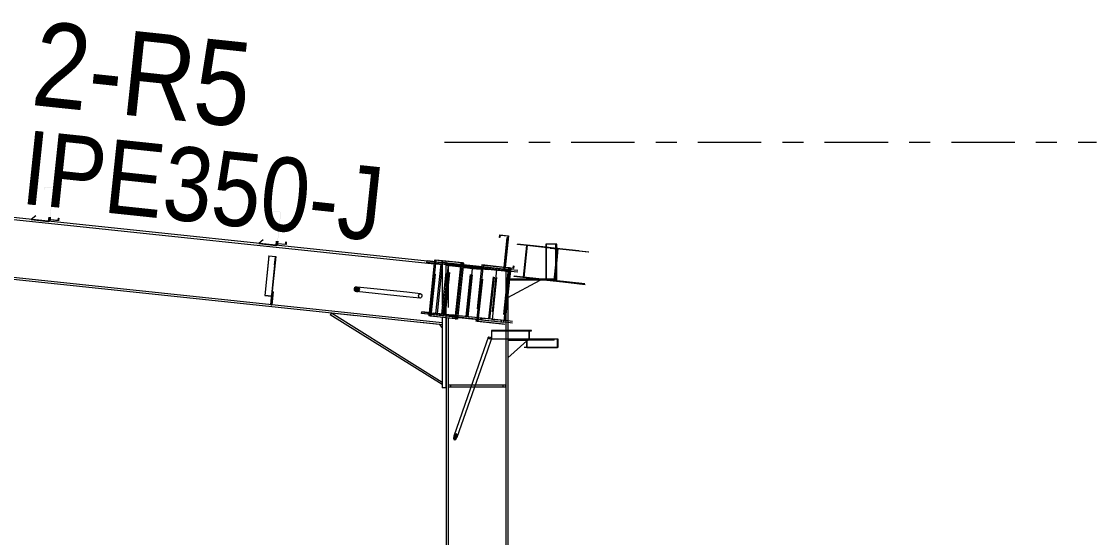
# Model space of a CAD drawing. Header units: millimetres. Extents: x -49 to 773, y -65 to 509.
# Drawn here: x 256.4 to 307.3, y 94.8 to 119.3 of the extents above; entities that cross this region are included whole.
import ezdxf

# ---------------------------------------------------------------- set-up
doc = ezdxf.new("R2010")
doc.units = ezdxf.units.MM
for name, pattern in [('XKITLINE00', [0]), ('XKITLINE02', [4, 2, -2]), ('XKITLINE03', [6, 3, -1, 1, -1])]:
    doc.linetypes.add(name, pattern=pattern)
for name, color, linetype, lineweight in [('Part', 2, 'Continuous', 0), ('PartMark', 7, 'Continuous', 0), ('S-grid', 1, 'Continuous', 0)]:
    doc.layers.add(name, color=color, linetype=linetype, lineweight=lineweight)
doc.styles.add('ARIAL', font='ARIAL.TTF')

# ---------------------------------------------------------------- blocks, each defined once
blk = doc.blocks.new('*A6')
at = {"layer": 'Part'}
blk.add_hatch(color=3, dxfattribs=at).paths.add_polyline_path([(279.676, 107.566), (279.687, 107.675), (279.702, 107.674), (279.689, 107.549), (279.275, 107.593), (279.432, 109.086), (279.048, 109.127), (279.036, 109.018), (279.021, 109.019), (279.035, 109.144), (279.449, 109.1), (279.291, 107.606)], flags=17)
blk = doc.blocks.new('*A60')
at = {"layer": 'Part'}
blk.add_hatch(color=3, dxfattribs=at).paths.add_polyline_path([(268.902, 108.702), (268.914, 108.812), (268.929, 108.81), (268.916, 108.686), (268.501, 108.729), (268.659, 110.223), (268.274, 110.263), (268.263, 110.154), (268.248, 110.156), (268.261, 110.28), (268.675, 110.236), (268.518, 108.743)], flags=17)
blk = doc.blocks.new('*A62')
at = {"layer": 'Part'}
blk.add_hatch(color=3, dxfattribs=at).paths.add_polyline_path([(268.104, 108.138), (268.106, 108.158), (268.437, 108.123), (268.395, 107.721), (268.378, 107.723), (268.419, 108.104)], flags=17)
blk = doc.blocks.new('*A98')
at = {"layer": 'Part'}
blk.add_hatch(color=3, dxfattribs=at).paths.add_polyline_path([(279.87, 108.697), (279.872, 108.714), (280.336, 108.664), (280.174, 107.131), (279.71, 107.181), (279.712, 107.197), (280.157, 107.15), (280.315, 108.65)], flags=17)
blk = doc.blocks.new('*A99')
at = {"layer": 'Part'}
blk.add_hatch(color=3, dxfattribs=at).paths.add_polyline_path([(276.913, 99.705), (276.983, 99.724), (277.022, 99.66), (277.008, 99.551), (276.949, 99.461), (276.879, 99.442), (276.84, 99.506), (276.854, 99.615)], flags=17)
blk = doc.blocks.new('*A100')
at = {"layer": 'Part'}
blk.add_hatch(color=3, dxfattribs=at).paths.add_polyline_path([(272.346, 106.655), (272.391, 106.612), (272.404, 106.558), (272.38, 106.508), (272.327, 106.475), (272.259, 106.469), (272.193, 106.49), (272.148, 106.533), (272.136, 106.586), (272.159, 106.636), (272.212, 106.669), (272.281, 106.676)], flags=17)
blk = doc.blocks.new('*A102')
at = {"layer": 'Part'}
blk.add_hatch(color=3, dxfattribs=at).paths.add_polyline_path([(278.658, 104.61), (278.658, 104.223), (280.336, 104.223), (280.336, 103.807), (280.197, 103.807), (280.197, 103.822), (280.32, 103.822), (280.32, 104.208), (278.641, 104.208), (278.641, 104.625), (278.781, 104.625), (278.781, 104.61)], flags=17)
blk = doc.blocks.new('*A107')
at = {"layer": 'Part'}
blk.add_hatch(color=3, dxfattribs=at).paths.add_polyline_path([(268.902, 108.702), (268.914, 108.812), (268.929, 108.81), (268.916, 108.686), (268.501, 108.729), (268.659, 110.223), (268.274, 110.263), (268.263, 110.154), (268.248, 110.156), (268.261, 110.28), (268.675, 110.236), (268.518, 108.743)], flags=17)
blk = doc.blocks.new('*A108')
at = {"layer": 'Part'}
blk.add_hatch(color=3, dxfattribs=at).paths.add_polyline_path([(258.129, 109.839), (258.14, 109.948), (258.155, 109.946), (258.142, 109.822), (257.728, 109.866), (257.885, 111.359), (257.501, 111.4), (257.489, 111.29), (257.474, 111.292), (257.487, 111.416), (257.902, 111.373), (257.744, 109.879)], flags=17)
blk = doc.blocks.new('*A113')
at = {"layer": 'Part'}
blk.add_hatch(color=3, dxfattribs=at).paths.add_polyline_path([(275.589, 107.838), (275.596, 107.913), (276.987, 107.766), (276.979, 107.691), (276.314, 107.762), (276.068, 105.425), (276.733, 105.354), (276.725, 105.28), (275.334, 105.426), (275.342, 105.501), (276.007, 105.431), (276.254, 107.768)], flags=17)
blk = doc.blocks.new('*A115')
at = {"layer": 'Part'}
blk.add_hatch(color=3, dxfattribs=at).paths.add_polyline_path([(258.129, 109.839), (258.14, 109.948), (258.155, 109.946), (258.142, 109.822), (257.728, 109.866), (257.885, 111.359), (257.501, 111.4), (257.489, 111.29), (257.474, 111.292), (257.487, 111.416), (257.902, 111.373), (257.744, 109.879)], flags=17)
blk = doc.blocks.new('*A276')
at = {"layer": 'S-grid', "color": 1, "linetype": 'XKITLINE03', "lineweight": 0}
blk.add_line((276.417, 113.542), (307.287, 113.542), dxfattribs=at)
blk = doc.blocks.new('*A280')
at = {"layer": 'Part', "color": 7, "linetype": 'XKITLINE02', "lineweight": 0}
for p, q in [((281.422, 108.54), (281.42, 108.523)), ((281.42, 108.523), (281.775, 108.486)), ((282.782, 108.371), (281.42, 108.523)), ((281.792, 108.501), (281.422, 108.54)), ((282.784, 108.387), (281.422, 108.54)), ((281.775, 108.486), (281.615, 106.986)), ((283.227, 108.323), (281.775, 108.486)), ((281.733, 107.95), (281.633, 107.011)), ((281.258, 107.01), (281.26, 107.024)), ((281.615, 106.986), (281.26, 107.024)), ((282.624, 106.871), (281.26, 107.024)), ((283.069, 106.823), (281.615, 106.986))]:
    blk.add_line(p, q, dxfattribs=at)
at = {"layer": 'Part', "color": 2, "linetype": 'XKITLINE00', "lineweight": 0}
for p, q in [((281.792, 108.501), (281.733, 107.95)), ((281.792, 108.501), (283.248, 108.338)), ((281.258, 107.007), (281.258, 107.01)), ((281.258, 107.007), (281.628, 106.968)), ((281.258, 107.007), (282.622, 106.854)), ((281.633, 107.011), (281.628, 106.968)), ((281.628, 106.968), (283.086, 106.804))]:
    blk.add_line(p, q, dxfattribs=at)
blk = doc.blocks.new('*A286')
at = {"layer": 'Part', "color": 7, "linetype": 'XKITLINE02', "lineweight": 0}
for p, q in [((276.5, 105.22), (276.5, 107.718)), ((276.5, 107.718), (279.325, 107.42)), ((276.592, 107.709), (276.592, 105.21)), ((279.325, 104.625), (279.325, 104.208)), ((279.417, 104.625), (279.417, 104.208))]:
    blk.add_line(p, q, dxfattribs=at)
at = {"layer": 'Part', "color": 2, "linetype": 'XKITLINE00', "lineweight": 0}
for p, q in [((279.417, 107.411), (279.325, 107.42)), ((279.325, 107.42), (279.325, 104.625)), ((279.417, 107.411), (279.417, 104.625)), ((276.5, 105.22), (276.5, 16.833)), ((276.592, 105.21), (276.592, 16.833)), ((279.325, 104.208), (279.325, 93.792)), ((279.417, 104.208), (279.417, 93.792))]:
    blk.add_line(p, q, dxfattribs=at)
blk = doc.blocks.new('*A287')
at = {"layer": 'Part', "color": 2, "linetype": 'XKITLINE00', "lineweight": 0}
for p, q in [((279.021, 109.019), (279.035, 109.144)), ((279.036, 109.018), (279.021, 109.019)), ((279.035, 109.144), (279.449, 109.1)), ((279.048, 109.127), (279.036, 109.018)), ((279.432, 109.086), (279.048, 109.127)), ((279.275, 107.593), (279.432, 109.086)), ((279.449, 109.1), (279.291, 107.606)), ((279.689, 107.549), (279.275, 107.593)), ((279.291, 107.606), (279.676, 107.566)), ((279.676, 107.566), (279.687, 107.675)), ((279.687, 107.675), (279.702, 107.674)), ((279.702, 107.674), (279.689, 107.549))]:
    blk.add_line(p, q, dxfattribs=at)
blk = doc.blocks.new('*A299')
at = {"layer": 'Part', "color": 7, "linetype": 'XKITLINE02', "lineweight": 0}
for p, q in [((278.365, 107.621), (278.357, 107.546)), ((278.357, 107.546), (278.889, 107.49)), ((278.357, 107.546), (278.498, 107.531)), ((279.495, 107.501), (278.365, 107.621)), ((278.365, 107.621), (278.506, 107.606)), ((278.889, 107.49), (278.642, 105.153)), ((278.691, 105.148), (278.937, 107.485)), ((278.889, 107.49), (279.164, 107.461)), ((278.937, 107.485), (279.487, 107.427)), ((278.937, 107.485), (279.224, 107.455)), ((279.469, 107.429), (279.477, 107.503)), ((279.543, 107.421), (279.487, 107.427)), ((279.551, 107.496), (279.495, 107.501)), ((278.111, 105.209), (278.103, 105.134)), ((278.103, 105.134), (279.214, 105.017)), ((278.103, 105.134), (278.244, 105.12)), ((278.642, 105.153), (278.111, 105.209)), ((278.111, 105.209), (278.252, 105.194)), ((278.642, 105.153), (278.917, 105.124)), ((279.222, 105.092), (278.691, 105.148)), ((278.691, 105.148), (278.977, 105.118)), ((279.214, 105.017), (279.222, 105.092)), ((279.417, 104.996), (279.214, 105.017)), ((279.417, 105.071), (279.222, 105.092))]:
    blk.add_line(p, q, dxfattribs=at)
at = {"layer": 'Part', "color": 2, "linetype": 'XKITLINE00', "lineweight": 0}
for p, q in [((279.889, 107.384), (279.543, 107.421)), ((279.897, 107.459), (279.551, 107.496)), ((279.643, 105.047), (279.417, 105.071)), ((279.635, 104.973), (279.417, 104.996))]:
    blk.add_line(p, q, dxfattribs=at)
blk = doc.blocks.new('*A300')
at = {"layer": 'Part', "color": 7, "linetype": 'XKITLINE02', "lineweight": 0}
for p, q in [((278.244, 107.717), (277.965, 105.065)), ((278.02, 105.059), (278.3, 107.711)), ((278.3, 107.711), (278.244, 107.717)), ((278.244, 107.717), (279.504, 107.584)), ((279.504, 107.584), (279.502, 107.569)), ((279.559, 107.578), (279.558, 107.563)), ((279.448, 107.053), (279.224, 104.932)), ((279.504, 107.053), (279.28, 104.927)), ((278.02, 105.059), (277.965, 105.065)), ((277.965, 105.065), (279.28, 104.927))]:
    blk.add_line(p, q, dxfattribs=at)
at = {"layer": 'Part', "color": 2, "linetype": 'XKITLINE00', "lineweight": 0}
for p, q in [((279.502, 107.569), (279.448, 107.053)), ((279.559, 107.578), (279.496, 107.585)), ((279.504, 107.584), (279.504, 107.584)), ((279.558, 107.563), (279.504, 107.053)), ((279.559, 107.578), (279.559, 107.578))]:
    blk.add_line(p, q, dxfattribs=at)
blk = doc.blocks.new('*A301')
at = {"layer": 'Part', "color": 7, "linetype": 'XKITLINE02', "lineweight": 0}
for p, q in [((278.172, 107.641), (277.901, 105.072)), ((277.957, 105.066), (278.237, 107.718)), ((278.237, 107.718), (278.181, 107.724)), ((279.291, 107.607), (279.276, 107.608)), ((279.44, 107.591), (279.439, 107.576)), ((279.496, 107.585), (279.495, 107.57)), ((279.417, 107.366), (279.161, 104.939)), ((279.44, 107.053), (279.216, 104.933)), ((277.957, 105.066), (277.901, 105.072)), ((277.901, 105.072), (279.216, 104.933))]:
    blk.add_line(p, q, dxfattribs=at)
at = {"layer": 'Part', "color": 2, "linetype": 'XKITLINE00', "lineweight": 0}
for p, q in [((278.181, 107.724), (278.172, 107.641)), ((279.276, 107.608), (278.181, 107.724)), ((279.44, 107.591), (279.291, 107.607)), ((279.439, 107.576), (279.417, 107.366)), ((279.496, 107.585), (279.44, 107.591)), ((279.44, 107.591), (279.44, 107.591)), ((279.495, 107.57), (279.44, 107.053)), ((279.496, 107.585), (279.496, 107.585))]:
    blk.add_line(p, q, dxfattribs=at)
blk = doc.blocks.new('*A302')
at = {"layer": 'Part', "color": 7, "linetype": 'XKITLINE02', "lineweight": 0}
for p, q in [((277.426, 107.644), (277.434, 107.719)), ((279.35, 107.441), (277.426, 107.644)), ((278.06, 107.653), (277.434, 107.719)), ((277.477, 105.276), (277.716, 107.548)), ((277.537, 105.27), (277.777, 107.542)), ((278.144, 107.503), (277.716, 107.548)), ((278.084, 107.509), (278.091, 107.574)), ((278.151, 107.568), (278.144, 107.503)), ((278.239, 107.559), (278.246, 107.633)), ((278.524, 105.165), (278.77, 107.503)), ((278.572, 105.16), (278.818, 107.497)), ((278.823, 107.557), (278.817, 107.498)), ((279.356, 107.501), (279.35, 107.441)), ((276.812, 105.346), (276.804, 105.271)), ((276.804, 105.271), (279.095, 105.03)), ((279.103, 105.104), (276.812, 105.346)), ((277.984, 105.147), (277.992, 105.222)), ((278.194, 105.125), (278.202, 105.199)), ((279.103, 105.104), (279.095, 105.03))]:
    blk.add_line(p, q, dxfattribs=at)
at = {"layer": 'Part', "color": 2, "linetype": 'XKITLINE00', "lineweight": 0}
for p, q in [((279.358, 107.516), (278.06, 107.653)), ((278.824, 107.572), (278.823, 107.557)), ((279.358, 107.516), (279.356, 107.501))]:
    blk.add_line(p, q, dxfattribs=at)
blk = doc.blocks.new('*A304')
at = {"layer": 'Part', "color": 2, "linetype": 'XKITLINE00', "lineweight": 0}
for p, q in [((279.375, 109.007), (279.228, 107.613)), ((279.416, 109.003), (279.269, 107.609)), ((279.416, 109.003), (279.375, 109.007))]:
    blk.add_line(p, q, dxfattribs=at)
at = {"layer": 'Part', "color": 7, "linetype": 'XKITLINE02', "lineweight": 0}
for p, q in [((279.228, 107.613), (279.217, 107.515)), ((279.217, 107.515), (279.259, 107.511)), ((279.269, 107.609), (279.259, 107.511))]:
    blk.add_line(p, q, dxfattribs=at)
blk = doc.blocks.new('*A305')
at = {"layer": 'Part', "color": 7, "linetype": 'XKITLINE02', "lineweight": 0}
for p, q in [((276.509, 107.801), (276.5, 107.718)), ((276.5, 107.718), (277.384, 107.625)), ((276.509, 107.801), (278.058, 107.638))]:
    blk.add_line(p, q, dxfattribs=at)
at = {"layer": 'Part', "color": 2, "linetype": 'XKITLINE00', "lineweight": 0}
for p, q in [((279.417, 107.411), (277.384, 107.625)), ((279.425, 107.493), (278.058, 107.638)), ((279.417, 107.411), (279.425, 107.493))]:
    blk.add_line(p, q, dxfattribs=at)
blk = doc.blocks.new('*A306')
at = {"layer": 'Part', "color": 2, "linetype": 'XKITLINE00', "lineweight": 0}
for p, q in [((277.696, 102.024), (276.592, 102.024)), ((277.666, 101.941), (276.592, 101.941)), ((279.325, 101.941), (277.843, 101.941)), ((279.325, 102.024), (277.872, 102.024))]:
    blk.add_line(p, q, dxfattribs=at)
at = {"layer": 'Part', "color": 7, "linetype": 'XKITLINE02', "lineweight": 0}
for p, q in [((276.592, 102.024), (276.592, 101.941)), ((276.717, 101.941), (276.717, 102.024)), ((277.843, 101.941), (277.666, 101.941)), ((277.872, 102.024), (277.696, 102.024)), ((279.2, 101.941), (279.2, 102.024)), ((279.325, 101.941), (279.325, 102.024))]:
    blk.add_line(p, q, dxfattribs=at)
blk = doc.blocks.new('*A307')
at = {"layer": 'Part', "color": 7, "linetype": 'XKITLINE02', "lineweight": 0}
for p, q in [((279.325, 102.024), (276.592, 102.024)), ((276.592, 102.024), (276.592, 101.941)), ((279.325, 101.941), (276.592, 101.941)), ((276.717, 101.941), (276.717, 102.024)), ((279.2, 101.941), (279.2, 102.024)), ((279.325, 101.941), (279.325, 102.024))]:
    blk.add_line(p, q, dxfattribs=at)
blk = doc.blocks.new('*A308')
at = {"layer": 'Part', "color": 7, "linetype": 'XKITLINE02', "lineweight": 0}
for p, q in [((276.128, 107.781), (276.136, 107.856)), ((277.313, 107.656), (276.128, 107.781)), ((277.321, 107.731), (276.136, 107.856)), ((276.413, 105.388), (276.66, 107.725)), ((276.461, 105.383), (276.708, 107.72)), ((276.661, 107.725), (276.669, 107.8)), ((277.239, 107.664), (277.247, 107.739)), ((277.32, 107.59), (277.326, 107.655)), ((277.38, 107.583), (277.32, 107.59)), ((277.448, 105.279), (277.687, 107.551)), ((275.874, 105.37), (275.882, 105.444)), ((275.874, 105.37), (277.059, 105.245)), ((277.067, 105.319), (275.882, 105.444)), ((276.775, 105.275), (276.782, 105.349)), ((276.985, 105.252), (276.993, 105.327))]:
    blk.add_line(p, q, dxfattribs=at)
at = {"layer": 'Part', "color": 2, "linetype": 'XKITLINE00', "lineweight": 0}
for p, q in [((278.052, 107.578), (277.313, 107.656)), ((278.06, 107.653), (277.321, 107.731)), ((277.38, 107.583), (277.387, 107.648)), ((277.748, 107.545), (277.38, 107.583)), ((277.508, 105.273), (277.748, 107.545)), ((278.052, 107.578), (278.06, 107.653)), ((278.165, 105.128), (277.059, 105.245)), ((278.173, 105.202), (277.067, 105.319)), ((278.173, 105.202), (278.165, 105.128))]:
    blk.add_line(p, q, dxfattribs=at)
blk = doc.blocks.new('*A309')
at = {"layer": 'Part', "color": 7, "linetype": 'XKITLINE02', "lineweight": 0}
for p, q in [((279.417, 104.167), (279.417, 103.333)), ((280.368, 104.167), (279.417, 104.167)), ((280.32, 104.124), (280.368, 104.167))]:
    blk.add_line(p, q, dxfattribs=at)
at = {"layer": 'Part', "color": 2, "linetype": 'XKITLINE00', "lineweight": 0}
blk.add_line((280.32, 104.124), (279.417, 103.333), dxfattribs=at)
blk = doc.blocks.new('*A310')
at = {"layer": 'Part', "color": 7, "linetype": 'XKITLINE02', "lineweight": 0}
for p, q in [((281.614, 104.208), (279.417, 104.208)), ((279.417, 104.208), (279.417, 104.167)), ((279.417, 104.208), (279.417, 104.167)), ((280.225, 104.167), (280.225, 104.208)), ((281.614, 104.167), (280.32, 104.167)), ((281.13, 104.167), (281.13, 104.208)), ((281.614, 104.167), (281.614, 104.208))]:
    blk.add_line(p, q, dxfattribs=at)
at = {"layer": 'Part', "color": 2, "linetype": 'XKITLINE00', "lineweight": 0}
for p, q in [((279.417, 104.167), (280.32, 104.167)), ((279.969, 104.167), (279.969, 104.208))]:
    blk.add_line(p, q, dxfattribs=at)
blk = doc.blocks.new('*A316')
at = {"layer": 'Part', "color": 2, "linetype": 'XKITLINE00', "lineweight": 0}
for p, q in [((281.733, 108.716), (281.212, 108.716)), ((281.212, 108.716), (281.212, 107.053)), ((281.249, 107.053), (281.249, 108.716)), ((281.733, 107.053), (281.733, 108.716)), ((281.212, 107.053), (281.733, 107.053))]:
    blk.add_line(p, q, dxfattribs=at)
at = {"layer": 'Part', "color": 7, "linetype": 'XKITLINE02', "lineweight": 0}
blk.add_line((281.696, 107.053), (281.696, 108.716), dxfattribs=at)
blk = doc.blocks.new('*A317')
at = {"layer": 'Part', "color": 2, "linetype": 'XKITLINE00', "lineweight": 0}
blk.add_line((279.417, 106.178), (280.947, 107.011), dxfattribs=at)
at = {"layer": 'Part', "color": 7, "linetype": 'XKITLINE02', "lineweight": 0}
for p, q in [((279.417, 107.011), (279.417, 106.178)), ((280.947, 107.011), (279.417, 107.011)), ((280.947, 107.011), (280.947, 107.011)), ((280.947, 107.011), (280.947, 107.011))]:
    blk.add_line(p, q, dxfattribs=at)
blk = doc.blocks.new('*A318')
at = {"layer": 'Part', "color": 2, "linetype": 'XKITLINE00', "lineweight": 0}
for p, q in [((280.87, 107.053), (279.417, 107.053)), ((281.733, 107.011), (279.417, 107.011)), ((279.969, 107.011), (279.969, 107.053)), ((281.733, 107.053), (281.084, 107.053)), ((281.249, 107.011), (281.249, 107.053)), ((281.733, 107.011), (281.733, 107.053))]:
    blk.add_line(p, q, dxfattribs=at)
at = {"layer": 'Part', "color": 7, "linetype": 'XKITLINE02', "lineweight": 0}
for p, q in [((279.417, 107.053), (279.417, 107.011)), ((279.417, 107.011), (279.417, 107.053)), ((280.225, 107.011), (280.225, 107.053)), ((281.084, 107.053), (280.87, 107.053))]:
    blk.add_line(p, q, dxfattribs=at)
blk = doc.blocks.new('*A500')
at = {"layer": 'Part', "color": 7, "linetype": 'XKITLINE02', "lineweight": 0}
for p, q in [((268.106, 108.158), (267.907, 106.276)), ((268.419, 108.104), (268.195, 105.983)), ((268.211, 105.981), (268.437, 108.123)), ((267.907, 106.276), (268.222, 106.243)), ((267.909, 106.29), (268.24, 106.255)), ((268.195, 105.983), (268.211, 105.981))]:
    blk.add_line(p, q, dxfattribs=at)
blk = doc.blocks.new('*A502')
at = {"layer": 'Part', "color": 2, "linetype": 'XKITLINE00', "lineweight": 0}
for p, q in [((268.501, 108.729), (268.514, 108.845)), ((268.916, 108.686), (268.501, 108.729)), ((268.528, 108.844), (268.518, 108.743)), ((268.518, 108.743), (268.902, 108.702)), ((268.902, 108.702), (268.913, 108.803)), ((268.913, 108.803), (268.914, 108.812)), ((268.914, 108.812), (268.929, 108.81)), ((268.928, 108.802), (268.916, 108.686)), ((268.929, 108.81), (268.928, 108.802))]:
    blk.add_line(p, q, dxfattribs=at)
blk = doc.blocks.new('*A508')
at = {"layer": 'Part', "color": 2, "linetype": 'XKITLINE00', "lineweight": 0}
blk.add_line((257.069, 110.053), (256.849, 109.875), dxfattribs=at)
at = {"layer": 'Part', "color": 7, "linetype": 'XKITLINE02', "lineweight": 0}
for p, q in [((257.678, 109.787), (257.699, 109.986)), ((256.849, 109.875), (257.678, 109.787))]:
    blk.add_line(p, q, dxfattribs=at)
blk = doc.blocks.new('*A509')
at = {"layer": 'Part', "color": 2, "linetype": 'XKITLINE00', "lineweight": 0}
for p, q in [((257.699, 109.986), (257.678, 109.787)), ((257.728, 109.866), (257.719, 109.783))]:
    blk.add_line(p, q, dxfattribs=at)
at = {"layer": 'Part', "color": 7, "linetype": 'XKITLINE02', "lineweight": 0}
for p, q in [((257.728, 109.866), (257.74, 109.982)), ((257.719, 109.783), (257.678, 109.787))]:
    blk.add_line(p, q, dxfattribs=at)
blk = doc.blocks.new('*A512')
at = {"layer": 'Part', "color": 2, "linetype": 'XKITLINE00', "lineweight": 0}
for p, q in [((268.104, 108.138), (267.907, 106.276)), ((268.104, 108.138), (268.106, 108.158)), ((268.419, 108.104), (268.104, 108.138)), ((268.106, 108.158), (268.437, 108.123)), ((268.437, 108.123), (268.233, 106.187)), ((268.378, 107.723), (268.419, 108.104)), ((268.378, 107.723), (268.195, 105.983)), ((268.395, 107.721), (268.378, 107.723)), ((267.907, 106.276), (268.222, 106.243)), ((268.195, 105.983), (268.211, 105.981))]:
    blk.add_line(p, q, dxfattribs=at)
at = {"layer": 'Part', "color": 7, "linetype": 'XKITLINE02', "lineweight": 0}
for p, q in [((267.909, 106.29), (268.24, 106.255)), ((268.233, 106.187), (268.211, 105.981))]:
    blk.add_line(p, q, dxfattribs=at)
blk = doc.blocks.new('*A513')
at = {"layer": 'Part', "color": 7, "linetype": 'XKITLINE02', "lineweight": 0}
for p, q in [((268.233, 106.187), (268.262, 106.459)), ((268.209, 105.961), (268.251, 105.957)), ((268.238, 105.833), (268.196, 105.837))]:
    blk.add_line(p, q, dxfattribs=at)
at = {"layer": 'Part', "color": 2, "linetype": 'XKITLINE00', "lineweight": 0}
for p, q in [((268.303, 106.454), (268.238, 105.833)), ((268.262, 106.459), (268.303, 106.454)), ((268.196, 105.837), (268.233, 106.187))]:
    blk.add_line(p, q, dxfattribs=at)
blk = doc.blocks.new('*A514')
at = {"layer": 'Part', "color": 7, "linetype": 'XKITLINE02', "lineweight": 0}
for p, q in [((268.262, 106.459), (268.196, 105.837)), ((268.238, 105.833), (268.303, 106.454)), ((268.303, 106.454), (268.262, 106.459)), ((268.209, 105.961), (268.251, 105.957)), ((268.196, 105.837), (268.238, 105.833))]:
    blk.add_line(p, q, dxfattribs=at)
blk = doc.blocks.new('*A515')
at = {"layer": 'Part', "color": 7, "linetype": 'XKITLINE02', "lineweight": 0}
for p, q in [((275.728, 105.301), (276.007, 107.953)), ((275.943, 107.876), (275.935, 107.802)), ((277.267, 107.82), (277.211, 107.826)), ((275.689, 105.465), (275.681, 105.39)), ((276.931, 105.174), (276.987, 105.168))]:
    blk.add_line(p, q, dxfattribs=at)
at = {"layer": 'Part', "color": 2, "linetype": 'XKITLINE00', "lineweight": 0}
for p, q in [((275.952, 107.959), (275.943, 107.876)), ((277.211, 107.826), (275.952, 107.959)), ((275.935, 107.802), (275.689, 105.465)), ((276.931, 105.174), (277.211, 107.826)), ((276.987, 105.168), (277.267, 107.82)), ((277.211, 107.826), (277.267, 107.82)), ((275.681, 105.39), (275.672, 105.307)), ((276.931, 105.174), (275.672, 105.307)), ((276.987, 105.168), (276.931, 105.174))]:
    blk.add_line(p, q, dxfattribs=at)
blk = doc.blocks.new('*A516')
at = {"layer": 'Part', "color": 7, "linetype": 'XKITLINE02', "lineweight": 0}
for p, q in [((276.015, 107.952), (275.735, 105.3)), ((275.791, 105.295), (276.071, 107.946)), ((277.267, 107.82), (276.015, 107.952)), ((276.987, 105.168), (275.735, 105.3))]:
    blk.add_line(p, q, dxfattribs=at)
at = {"layer": 'Part', "color": 2, "linetype": 'XKITLINE00', "lineweight": 0}
for p, q in [((276.994, 105.168), (277.274, 107.819)), ((277.05, 105.162), (277.33, 107.814)), ((277.33, 107.814), (277.267, 107.82)), ((277.05, 105.162), (276.987, 105.168))]:
    blk.add_line(p, q, dxfattribs=at)
blk = doc.blocks.new('*A517')
at = {"layer": 'Part', "color": 2, "linetype": 'XKITLINE00', "lineweight": 0}
blk.add_line((267.842, 108.916), (267.622, 108.738), dxfattribs=at)
at = {"layer": 'Part', "color": 7, "linetype": 'XKITLINE02', "lineweight": 0}
for p, q in [((267.622, 108.738), (268.451, 108.651)), ((268.451, 108.651), (268.472, 108.85))]:
    blk.add_line(p, q, dxfattribs=at)
blk = doc.blocks.new('*A518')
at = {"layer": 'Part', "color": 2, "linetype": 'XKITLINE00', "lineweight": 0}
for p, q in [((268.472, 108.85), (268.451, 108.651)), ((268.501, 108.729), (268.493, 108.647))]:
    blk.add_line(p, q, dxfattribs=at)
at = {"layer": 'Part', "color": 7, "linetype": 'XKITLINE02', "lineweight": 0}
for p, q in [((268.493, 108.647), (268.451, 108.651)), ((268.501, 108.729), (268.514, 108.845))]:
    blk.add_line(p, q, dxfattribs=at)
blk = doc.blocks.new('*A519')
at = {"layer": 'Part', "color": 7, "linetype": 'XKITLINE02', "lineweight": 0}
for p, q in [((276.317, 107.905), (276.317, 104.767)), ((276.467, 107.905), (276.317, 107.905)), ((276.483, 107.905), (276.483, 105.221))]:
    blk.add_line(p, q, dxfattribs=at)
at = {"layer": 'Part', "color": 2, "linetype": 'XKITLINE00', "lineweight": 0}
for p, q in [((276.483, 107.905), (276.467, 107.905)), ((276.483, 107.903), (276.483, 107.905)), ((276.317, 105.239), (276.317, 101.905)), ((276.483, 105.221), (276.483, 101.905)), ((276.483, 101.905), (276.317, 101.905))]:
    blk.add_line(p, q, dxfattribs=at)
blk = doc.blocks.new('*A520')
at = {"layer": 'Part', "color": 2, "linetype": 'XKITLINE00', "lineweight": 0}
for p, q in [((271.063, 105.443), (271.014, 105.365)), ((276.317, 102.055), (271.014, 105.365)), ((276.317, 102.163), (271.063, 105.443)), ((276.317, 104.767), (276.196, 104.901))]:
    blk.add_line(p, q, dxfattribs=at)
at = {"layer": 'Part', "color": 7, "linetype": 'XKITLINE02', "lineweight": 0}
for p, q in [((276.196, 104.901), (271.063, 105.443)), ((276.317, 104.767), (276.317, 102.055))]:
    blk.add_line(p, q, dxfattribs=at)
blk = doc.blocks.new('*A602')
at = {"layer": 'Part', "color": 2, "linetype": 'XKITLINE00', "lineweight": 0}
for p, q in [((279.87, 108.697), (279.872, 108.714)), ((280.315, 108.647), (279.87, 108.697)), ((280.315, 108.65), (279.87, 108.697)), ((279.872, 108.714), (280.336, 108.664)), ((280.157, 107.15), (280.315, 108.65)), ((280.336, 108.664), (280.174, 107.131)), ((281.212, 108.566), (280.336, 108.664)), ((281.792, 108.501), (281.733, 108.508)), ((281.792, 108.501), (281.733, 107.95)), ((279.71, 107.181), (279.712, 107.197)), ((280.174, 107.131), (279.71, 107.181)), ((280.848, 107.053), (279.71, 107.181)), ((279.712, 107.197), (280.157, 107.15)), ((281.082, 107.029), (280.174, 107.131)), ((281.258, 107.007), (281.219, 107.011)), ((281.628, 106.968), (281.241, 107.011)), ((281.628, 106.968), (281.258, 107.007)), ((281.633, 107.011), (281.628, 106.968))]:
    blk.add_line(p, q, dxfattribs=at)
at = {"layer": 'Part', "color": 7, "linetype": 'XKITLINE02', "lineweight": 0}
for p, q in [((281.422, 108.54), (279.872, 108.714)), ((281.775, 108.486), (280.315, 108.65)), ((281.42, 108.523), (280.315, 108.647)), ((281.733, 108.508), (281.212, 108.566)), ((281.42, 108.523), (281.422, 108.54)), ((281.775, 108.486), (281.42, 108.523)), ((281.422, 108.54), (281.792, 108.501)), ((281.615, 106.986), (281.775, 108.486)), ((281.733, 107.95), (281.633, 107.011)), ((281.26, 107.024), (279.712, 107.197)), ((281.615, 106.986), (280.157, 107.15)), ((281.219, 107.011), (280.848, 107.053)), ((281.241, 107.011), (281.082, 107.029)), ((281.258, 107.007), (281.26, 107.024)), ((281.26, 107.024), (281.615, 106.986)), ((281.628, 106.968), (281.628, 106.968))]:
    blk.add_line(p, q, dxfattribs=at)
blk = doc.blocks.new('*A603')
at = {"layer": 'Part', "color": 7, "linetype": 'XKITLINE02', "lineweight": 0}
for p, q in [((278.489, 104.296), (278.283, 103.707)), ((278.646, 104.238), (278.438, 103.643)), ((278.489, 104.296), (278.525, 104.318)), ((278.5, 104.257), (278.489, 104.296)), ((278.55, 104.224), (278.5, 104.257)), ((278.525, 104.318), (278.585, 104.31)), ((278.61, 104.217), (278.55, 104.224)), ((278.585, 104.31), (278.635, 104.277)), ((278.646, 104.238), (278.61, 104.217)), ((278.635, 104.277), (278.646, 104.238))]:
    blk.add_line(p, q, dxfattribs=at)
at = {"layer": 'Part', "color": 2, "linetype": 'XKITLINE00', "lineweight": 0}
for p, q in [((278.283, 103.707), (276.854, 99.615)), ((278.438, 103.643), (277.008, 99.551)), ((276.854, 99.615), (276.84, 99.506)), ((276.84, 99.506), (276.879, 99.442)), ((276.913, 99.705), (276.854, 99.615)), ((276.879, 99.442), (276.949, 99.461)), ((276.983, 99.724), (276.913, 99.705)), ((276.949, 99.461), (277.008, 99.551)), ((277.022, 99.66), (276.983, 99.724)), ((277.008, 99.551), (277.022, 99.66))]:
    blk.add_line(p, q, dxfattribs=at)
blk = doc.blocks.new('*A604')
at = {"layer": 'Part', "color": 2, "linetype": 'XKITLINE00', "lineweight": 0}
for p, q in [((272.159, 106.636), (272.136, 106.586)), ((272.136, 106.586), (272.148, 106.533)), ((272.148, 106.533), (272.193, 106.49)), ((272.212, 106.669), (272.159, 106.636)), ((272.193, 106.49), (272.259, 106.469)), ((272.281, 106.676), (272.212, 106.669)), ((272.259, 106.469), (272.327, 106.475)), ((274.609, 106.221), (272.259, 106.469)), ((274.631, 106.428), (272.281, 106.676)), ((272.346, 106.655), (272.281, 106.676)), ((272.327, 106.475), (272.38, 106.508)), ((272.391, 106.612), (272.346, 106.655)), ((272.38, 106.508), (272.404, 106.558)), ((272.404, 106.558), (272.391, 106.612))]:
    blk.add_line(p, q, dxfattribs=at)
at = {"layer": 'Part', "color": 7, "linetype": 'XKITLINE02', "lineweight": 0}
for p, q in [((275.284, 106.359), (274.631, 106.428)), ((275.262, 106.152), (274.609, 106.221)), ((275.193, 106.264), (275.209, 106.315)), ((275.198, 106.211), (275.193, 106.264)), ((275.224, 106.17), (275.198, 106.211)), ((275.209, 106.315), (275.243, 106.349)), ((275.262, 106.152), (275.224, 106.17)), ((275.243, 106.349), (275.284, 106.359)), ((275.304, 106.162), (275.262, 106.152)), ((275.284, 106.359), (275.323, 106.341)), ((275.337, 106.196), (275.304, 106.162)), ((275.323, 106.341), (275.348, 106.3)), ((275.353, 106.247), (275.337, 106.196)), ((275.348, 106.3), (275.353, 106.247))]:
    blk.add_line(p, q, dxfattribs=at)
blk = doc.blocks.new('*A606')
at = {"layer": 'Part', "color": 2, "linetype": 'XKITLINE00', "lineweight": 0}
for p, q in [((280.544, 104.625), (278.641, 104.625)), ((278.641, 104.625), (278.641, 104.208)), ((278.658, 104.223), (278.658, 104.61)), ((278.658, 104.61), (280.544, 104.61)), ((278.781, 104.61), (278.781, 104.625)), ((280.445, 104.223), (280.445, 104.61)), ((280.544, 104.61), (280.544, 104.625)), ((280.32, 104.208), (278.641, 104.208)), ((278.658, 104.223), (281.789, 104.223)), ((280.32, 103.822), (280.32, 104.208)), ((280.336, 103.807), (280.336, 104.223)), ((281.789, 104.223), (281.789, 103.807)), ((280.197, 103.807), (280.197, 103.822)), ((280.32, 103.822), (280.197, 103.822)), ((281.789, 103.807), (280.197, 103.807))]:
    blk.add_line(p, q, dxfattribs=at)
at = {"layer": 'Part', "color": 7, "linetype": 'XKITLINE02', "lineweight": 0}
for p, q in [((280.432, 104.208), (280.432, 104.625)), ((281.776, 104.208), (280.32, 104.208)), ((281.776, 103.822), (281.776, 104.208)), ((280.32, 103.822), (281.776, 103.822)), ((281.677, 103.807), (281.677, 103.822))]:
    blk.add_line(p, q, dxfattribs=at)
blk = doc.blocks.new('*A611')
at = {"layer": 'Part', "color": 2, "linetype": 'XKITLINE00', "lineweight": 0}
for p, q in [((268.501, 108.729), (268.514, 108.845)), ((268.916, 108.686), (268.501, 108.729)), ((268.528, 108.844), (268.518, 108.743)), ((268.518, 108.743), (268.902, 108.702)), ((268.902, 108.702), (268.913, 108.803)), ((268.913, 108.803), (268.914, 108.812)), ((268.914, 108.812), (268.929, 108.81)), ((268.928, 108.802), (268.916, 108.686)), ((268.929, 108.81), (268.928, 108.802))]:
    blk.add_line(p, q, dxfattribs=at)
blk = doc.blocks.new('*A612')
at = {"layer": 'Part', "color": 2, "linetype": 'XKITLINE00', "lineweight": 0}
for p, q in [((257.728, 109.866), (257.74, 109.982)), ((257.755, 109.98), (257.744, 109.879)), ((258.129, 109.839), (258.139, 109.94)), ((258.139, 109.94), (258.14, 109.948)), ((258.14, 109.948), (258.155, 109.946)), ((258.154, 109.938), (258.142, 109.822)), ((258.155, 109.946), (258.154, 109.938)), ((258.142, 109.822), (257.728, 109.866)), ((257.744, 109.879), (258.129, 109.839))]:
    blk.add_line(p, q, dxfattribs=at)
blk = doc.blocks.new('*A619')
at = {"layer": 'Part', "color": 2, "linetype": 'XKITLINE00', "lineweight": 0}
for p, q in [((275.589, 107.838), (275.596, 107.913)), ((275.596, 107.913), (276.987, 107.766)), ((276.254, 107.768), (275.589, 107.838)), ((276.007, 105.431), (276.254, 107.768)), ((276.314, 107.762), (276.068, 105.425)), ((276.979, 107.691), (276.314, 107.762)), ((276.589, 107.733), (276.342, 105.396)), ((276.987, 107.766), (276.979, 107.691)), ((277.12, 107.677), (276.979, 107.691)), ((277.128, 107.751), (276.987, 107.766)), ((277.128, 107.751), (277.12, 107.677)), ((275.334, 105.426), (275.342, 105.501)), ((276.725, 105.28), (275.334, 105.426)), ((275.342, 105.501), (276.007, 105.431)), ((276.068, 105.425), (276.733, 105.354)), ((276.733, 105.354), (276.725, 105.28)), ((276.874, 105.339), (276.733, 105.354)), ((276.866, 105.265), (276.725, 105.28)), ((276.874, 105.339), (276.866, 105.265))]:
    blk.add_line(p, q, dxfattribs=at)
at = {"layer": 'Part', "color": 7, "linetype": 'XKITLINE02', "lineweight": 0}
for p, q in [((276.017, 107.868), (275.596, 107.913)), ((276.009, 107.794), (275.589, 107.838)), ((276.009, 107.794), (276.017, 107.868)), ((276.541, 107.738), (276.009, 107.794)), ((276.017, 107.868), (277.128, 107.751)), ((276.541, 107.738), (276.254, 107.768)), ((276.294, 105.401), (276.541, 107.738)), ((276.589, 107.733), (276.314, 107.762)), ((277.12, 107.677), (276.589, 107.733)), ((275.755, 105.382), (275.334, 105.426)), ((275.763, 105.457), (275.342, 105.501)), ((275.755, 105.382), (275.763, 105.457)), ((276.866, 105.265), (275.755, 105.382)), ((275.763, 105.457), (276.294, 105.401)), ((276.294, 105.401), (276.007, 105.431)), ((276.342, 105.396), (276.068, 105.425)), ((276.342, 105.396), (276.874, 105.339))]:
    blk.add_line(p, q, dxfattribs=at)
blk = doc.blocks.new('*A621')
at = {"layer": 'Part', "color": 2, "linetype": 'XKITLINE00', "lineweight": 0}
for p, q in [((257.728, 109.866), (257.74, 109.982)), ((257.755, 109.98), (257.744, 109.879)), ((258.129, 109.839), (258.139, 109.94)), ((258.139, 109.94), (258.14, 109.948)), ((258.14, 109.948), (258.155, 109.946)), ((258.154, 109.938), (258.142, 109.822)), ((258.155, 109.946), (258.154, 109.938)), ((258.142, 109.822), (257.728, 109.866)), ((257.744, 109.879), (258.129, 109.839))]:
    blk.add_line(p, q, dxfattribs=at)
blk = doc.blocks.new('*A622')
at = {"layer": 'Part', "color": 2, "linetype": 'XKITLINE00', "lineweight": 0}
for p, q in [((275.595, 107.897), (224.35, 113.303)), ((224.35, 113.21), (275.932, 107.77)), ((276.317, 104.981), (224.35, 110.462)), ((276.317, 104.888), (224.35, 110.37))]:
    blk.add_line(p, q, dxfattribs=at)
at = {"layer": 'Part', "color": 7, "linetype": 'XKITLINE02', "lineweight": 0}
for p, q in [((276.317, 107.821), (275.595, 107.897)), ((276.317, 107.729), (275.932, 107.77)), ((276.317, 107.821), (276.317, 104.888))]:
    blk.add_line(p, q, dxfattribs=at)
blk = doc.blocks.new('*A1218')
at = {"layer": 'PartMark', "color": 3, "style": 'ARIAL', "width": 0.85}
blk.add_text('2-R5', height=4, rotation=-6.0218, dxfattribs=at).set_placement((256.794, 115.31))
at = {"layer": 'PartMark', "color": 7, "style": 'ARIAL', "width": 0.85}
blk.add_text('IPE350-J', height=3.5, rotation=-6.0218, dxfattribs=at).set_placement((256.301, 110.636))

msp = doc.modelspace()

# ---------------------------------------------------------------- block references
at = {"lineweight": 0}
for name in ['*A1218', '*A276', '*A622', '*A108', '*A115', '*A508', '*A509', '*A612', '*A621', '*A60', '*A107', '*A517', '*A6', '*A287', '*A304', '*A518', '*A502', '*A611', '*A98', '*A602', '*A316', '*A280', '*A500', '*A512', '*A62', '*A113', '*A619', '*A515', '*A516', '*A519', '*A308', '*A305', '*A286', '*A302', '*A301', '*A300', '*A299', '*A318', '*A317', '*A513', '*A514', '*A100', '*A604', '*A520', '*A102', '*A606', '*A603', '*A310', '*A309', '*A306', '*A307', '*A99']:
    msp.add_blockref(name, (0, 0), dxfattribs=at)

doc.saveas('drawing.dxf')
